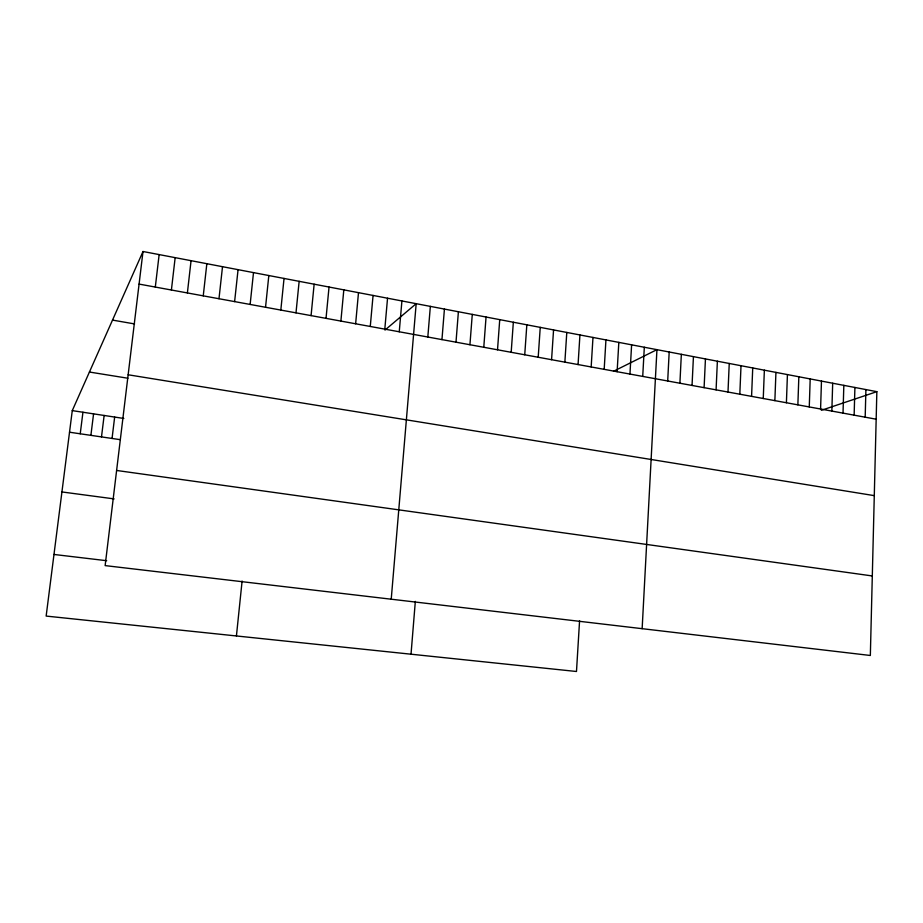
<?xml version="1.0" encoding="UTF-8"?>
<svg xmlns="http://www.w3.org/2000/svg" width="923" height="923" viewBox="0 0 923 923"><rect width="100%" height="100%" fill="white"/><g stroke="black" fill="none" stroke-linecap="round" stroke-linejoin="round"><path stroke-width="1.38" d="M876.85 391.664L870.343 655.48L105.141 565.603L143.007 251.506L876.85 391.664L821.355 410.308M865.186 417.184L865.912 389.575M854.144 415.165L854.906 387.464M843.022 413.123L843.83 385.353M831.842 411.081L832.684 383.23M820.582 409.016L821.47 381.084M797.864 404.851L798.845 376.757M809.263 406.939L810.198 378.926M786.408 402.751L787.423 374.576M774.87 400.628L775.931 372.384M763.252 398.505L764.371 370.181M751.576 396.359L752.73 367.954M739.819 394.213L741.019 365.716M727.993 392.044L729.239 363.466M716.086 389.852L717.379 361.205M704.099 387.66L705.449 358.92M692.042 385.456L693.438 356.624M679.905 383.23L681.347 354.317M642.143 628.678L656.945 349.655L613.507 371.288M667.698 380.991L669.187 351.998M642.72 376.411L644.323 347.244M629.959 374.069L631.609 344.821M617.118 371.715L618.825 342.375M604.184 369.35L605.938 339.918M591.17 366.962L592.981 337.437M579.575 620.717L576.483 671.494L46.15 616.079L72.271 410.62L143.007 251.506M578.063 364.562L579.932 334.945M564.864 362.139L566.791 332.442M551.573 359.705L553.558 329.915M538.201 357.247L540.243 327.365M524.737 354.778L526.837 324.804M511.18 352.298L513.338 322.231M497.52 349.794L499.735 319.635M483.779 347.279L486.052 317.016M469.934 344.741L472.276 314.385M455.997 342.179L458.396 311.743M411.023 654.211L415.327 601.404M441.955 339.606L444.425 309.067M427.822 337.022L430.349 306.378M391.225 599.2L416.181 303.679L384.995 330.076M399.255 331.784L401.909 300.956M384.81 329.13L387.545 298.21M370.273 326.465L373.065 295.441M355.632 323.788L358.493 292.66M340.887 321.077L343.817 289.857M326.027 318.354L329.038 287.03M311.074 315.62L314.143 284.192M295.995 312.851L299.144 281.319M236.426 635.959L242.103 581.029M280.823 310.07L284.042 278.434M265.536 307.267L268.824 275.527M250.133 304.452L253.502 272.608M234.615 301.602L238.065 269.654M218.982 298.74L222.512 266.689M203.245 295.856L206.844 263.69M187.381 292.949L191.061 260.678M171.401 290.018L175.162 257.644M155.306 287.065L159.148 254.586M112.052 438.46L114.66 417.058M101.495 436.902L104.137 415.465M90.892 435.356L93.569 413.862M80.232 433.787L82.943 412.246M53.984 554.458L106.687 560.711M61.933 491.947L114.129 498.893M116.61 470.465L872.304 575.952M69.525 432.218L119.932 439.613M72.271 410.62L123.82 418.454M128.147 374.773L874.289 495.639M89.427 372.038L127.905 378.234M112.514 320.096L134.55 323.927M139.085 284.088L876.169 419.204"/></g></svg>
